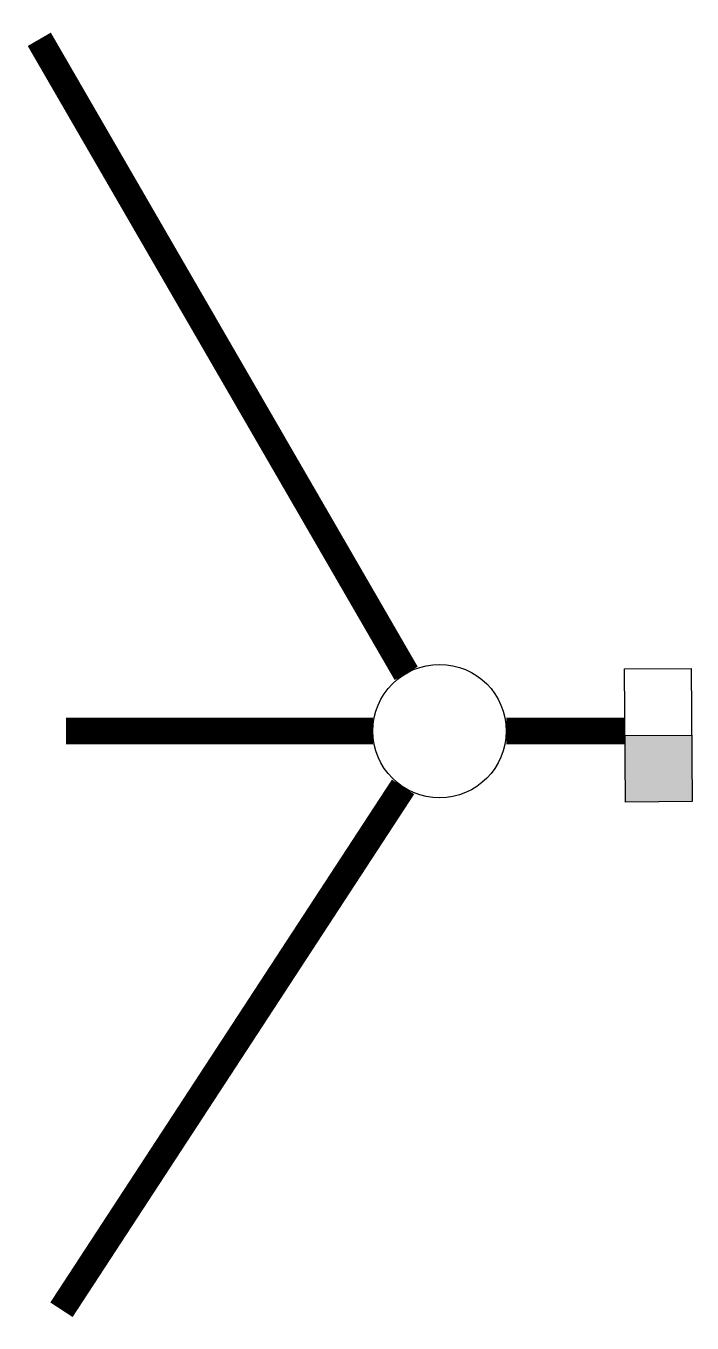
# Model space of a CAD drawing. Header units: millimetres. Extents: x 422266 to 846701, y 53777 to 109039.
# Drawn here: x 846694.42 to 846700.66, y 109027.33 to 109039.48 of the extents above.
import ezdxf

# ---------------------------------------------------------------- set-up
doc = ezdxf.new("R2010")
doc.units = ezdxf.units.MM
for name, color, linetype in [('PIPE-雨水', 4, 'Continuous'), ('TWT_雨水口', 4, 'Continuous'), ('WELL_雨水', 4, 'Continuous')]:
    doc.layers.add(name, color=color, linetype=linetype)

# ---------------------------------------------------------------- blocks, each defined once
blk = doc.blocks.new('$TwtSys$00000424')
for p, q in [((-500, 250), (500, 250)), ((-500, -250), (-500, 250)), ((0, -250), (0, 250)), ((500, 250), (500, -250)), ((500, -250), (-500, -250))]:
    blk.add_line(p, q)
blk.add_solid([(0, 250), (500, 250), (0, -250), (500, -250)])
blk = doc.blocks.new('$TWTSYS$00000187')
blk.add_circle((0, 0, 0), 0.5)

msp = doc.modelspace()

# ---------------------------------------------------------------- linework, layer by layer
at = {"layer": 'PIPE-雨水', "linetype": 'Continuous', "ltscale": 0.005, "const_width": 0.25}
for points in [[(846697.979, 109033.417), (846694.54, 109039.359)], [(846697.667, 109032.876), (846694.792, 109032.876)], [(846698.917, 109032.876), (846700.03, 109032.876)], [(846697.95, 109032.353), (846694.748, 109027.453)]]:
    msp.add_lwpolyline(points, dxfattribs=at)

# ---------------------------------------------------------------- block references
at = {"layer": 'TWT_雨水口', "xscale": 0.001248, "yscale": 0.001248, "zscale": 0.001248000000000001, "rotation": 270.3990365673747}
msp.add_blockref('$TwtSys$00000424', (846700.342, 109032.837), dxfattribs=at)
at = {"layer": 'WELL_雨水', "xscale": 1.25, "yscale": 1.25, "zscale": 1.25, "rotation": 180}
msp.add_blockref('$TWTSYS$00000187', (846698.292, 109032.876), dxfattribs=at)

doc.saveas('drawing.dxf')
